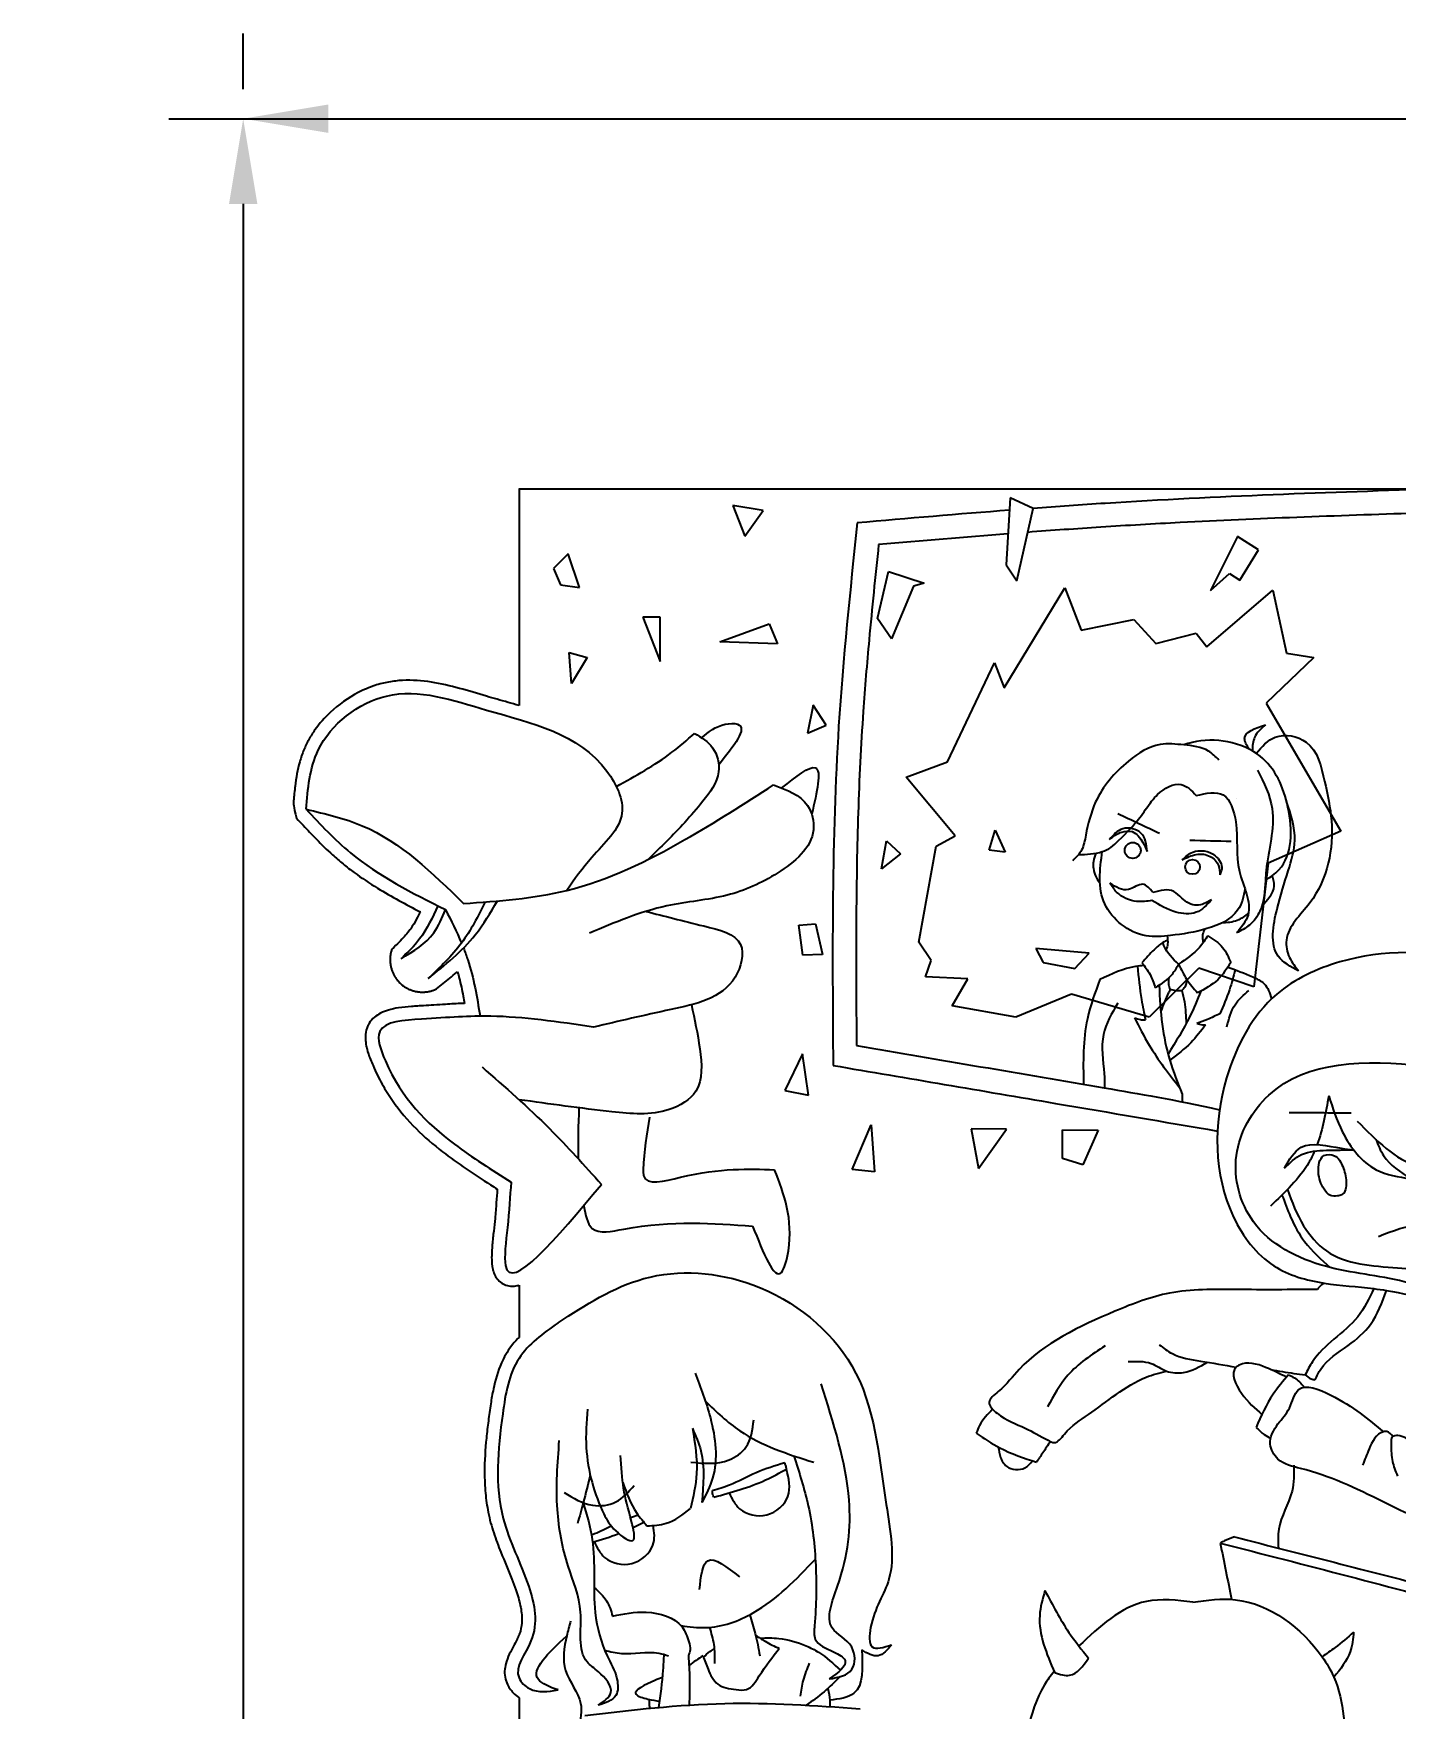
# Model space of a CAD drawing. Header units: inches. Extents: x -573 to 160, y -1 to 711.
# Drawn here: x -0.19 to 2.687, y 5.902 to 9.44 of the extents above; entities that cross this region are included whole.
import ezdxf

# ---------------------------------------------------------------- set-up
doc = ezdxf.new("R2010")
doc.units = ezdxf.units.IN
doc.header["$MEASUREMENT"] = 0
for name, color, linetype in [('CUT', 1, 'Continuous'), ('HarbyDwg', 5, 'Continuous'), ('Messures', 130, 'Continuous')]:
    doc.layers.add(name, color=color, linetype=linetype)
doc.styles.get("Standard").update_dxf_attribs({"font": 'arial.ttf'})
doc.dimstyles.get("Standard").update_dxf_attribs({"dimtxt": 0.18, "dimasz": 0.18, "dimexe": 0.18, "dimexo": 0.0625, "dimgap": 0.09, "dimtad": 0, "dimtih": 1, "dimtoh": 1, "dimdec": 4, "dimzin": 0, "dimdsep": 46, "dimtxsty": 'Standard', "dimcen": 0.09, "dimadec": 0, "dimazin": 0, "dimtfac": 1, "dimtdec": 4, "dimtofl": 0, "dimtmove": 0, "dimatfit": 3, "dimfxl": 1, "dimtolj": 1, "dimtzin": 0, "dimarcsym": 0})

# ---------------------------------------------------------------- blocks, each defined once
blk = doc.blocks.new('*D8')
at = {"layer": 'Defpoints', "color": 0, "transparency": 16777216}
for p in [(0.0336, 9.2598), (0.0336, -0.7402), (0.2533, -0.7402)]:
    blk.add_point(p, dxfattribs=at)
at = {"layer": 'Messures', "color": 0, "lineweight": -2, "transparency": 16777216}
for p, q in [((0.0961, 9.2598), (0.4333, 9.2598)), ((0.2533, 9.0798), (0.2533, 4.4417)), ((0.2533, -0.5602), (0.2533, 4.0779)), ((0.0961, -0.7402), (0.4333, -0.7402))]:
    blk.add_line(p, q, dxfattribs=at)
at = {"layer": 'Messures', "color": 0, "transparency": 16777216}
for points in [[(0.2233, 9.0798), (0.2833, 9.0798), (0.2533, 9.2598)], [(0.2233, -0.5602), (0.2833, -0.5602), (0.2533, -0.7402)]]:
    blk.add_solid(points, dxfattribs=at)
at = {"layer": 'Messures', "color": 0, "transparency": 16777216, "insert": (0.2533, 4.2598), "char_height": 0.18, "attachment_point": 5}
blk.add_mtext('\\A1;10.0000', dxfattribs=at)
blk = doc.blocks.new('*D10')
at = {"layer": 'Defpoints', "color": 0, "transparency": 16777216}
for p in [(0.2533, 9.2598), (13.7533, 9.2598), (13.7533, 9.2598)]:
    blk.add_point(p, dxfattribs=at)
at = {"layer": 'Messures', "color": 0, "lineweight": -2, "transparency": 16777216}
for p, q in [((0.2533, 9.3223), (0.2533, 9.4398)), ((13.7533, 9.3223), (13.7533, 9.4398)), ((0.4333, 9.2598), (6.4786, 9.2598)), ((13.5733, 9.2598), (7.5281, 9.2598))]:
    blk.add_line(p, q, dxfattribs=at)
at = {"layer": 'Messures', "color": 0, "transparency": 16777216}
for points in [[(0.4333, 9.2898), (0.4333, 9.2298), (0.2533, 9.2598)], [(13.5733, 9.2898), (13.5733, 9.2298), (13.7533, 9.2598)]]:
    blk.add_solid(points, dxfattribs=at)
at = {"layer": 'Messures', "color": 0, "transparency": 16777216, "insert": (7.0033, 9.2598), "char_height": 0.18, "attachment_point": 5}
blk.add_mtext('\\A1;13.5000', dxfattribs=at)

msp = doc.modelspace()

# ---------------------------------------------------------------- linework, layer by layer
at = {"layer": 'CUT'}
for points in [[(0.8359, 8.47897), (0.8359, 8.32609), (0.8359, 8.17321), (0.8359, 8.02033)], [(0.8359, 8.47793), (1.48612, 8.47793), (2.13634, 8.47793), (2.78656, 8.47793)], [(0.8359, 6.79621), (0.8359, 6.75942), (0.8359, 6.72262), (0.8359, 6.68582)], [(0.8359, 5.9248), (0.8359, 5.55486), (0.8359, 5.18492), (0.8359, 4.81498)]]:
    msp.add_open_spline(points, degree=3, dxfattribs=at)
for points, knots in [([(0.8359, 8.02033), (0.82819, 8.02259), (0.82048, 8.0248), (0.80517, 8.02915), (0.79756, 8.0313), (0.78243, 8.03562), (0.77494, 8.03779), (0.74857, 8.04558), (0.72946, 8.05142), (0.69065, 8.06195), (0.67095, 8.06664), (0.6308, 8.07291), (0.61032, 8.0745), (0.57991, 8.07288), (0.57022, 8.07179), (0.5508, 8.06824), (0.54106, 8.06575), (0.51946, 8.05863), (0.50766, 8.05364), (0.47479, 8.03668), (0.45471, 8.02248), (0.42512, 7.99467), (0.41432, 7.98241), (0.40025, 7.9626), (0.39592, 7.95575), (0.38807, 7.94162), (0.38456, 7.93431), (0.37808, 7.91852), (0.37521, 7.91), (0.36801, 7.88438), (0.36506, 7.86724), (0.36163, 7.83976), (0.36064, 7.82925), (0.35932, 7.81373), (0.35891, 7.80859), (0.36594, 7.78216)], [1, 1, 1, 1, 3.2755053, 3.2755053, 5.5365475, 5.5365475, 7.7975897, 7.7975897, 13.4504329, 13.4504329, 19.1032761, 19.1032761, 24.7561193, 24.7561193, 27.3720197, 27.3720197, 29.9879201, 29.9879201, 33.292402, 33.292402, 39.5103279, 39.5103279, 43.6742075, 43.6742075, 45.7561473, 45.7561473, 47.8380871, 47.8380871, 50.2259007, 50.2259007, 55.00546, 55.00546, 58.0040302, 58.0040302, 59.5033153, 59.5033153, 59.5033153, 59.5033153]), ([(0.36594, 7.78216), (0.37052, 7.77726), (0.37511, 7.77234), (0.38897, 7.75757), (0.39834, 7.74771), (0.41888, 7.72684), (0.43011, 7.71587), (0.44913, 7.6986), (0.45664, 7.69208), (0.47205, 7.67947), (0.4799, 7.6734), (0.50382, 7.65582), (0.52024, 7.64494), (0.5665, 7.61654), (0.59697, 7.6003), (0.62748, 7.58475)], [59.5033153, 59.5033153, 59.5033153, 59.5033153, 61.5019504, 61.5019504, 65.4992206, 65.4992206, 70.0553382, 70.0553382, 72.9064736, 72.9064736, 75.7576091, 75.7576091, 81.4598801, 81.4598801, 91.5268879, 91.5268879, 91.5268879, 91.5268879]), ([(0.62748, 7.58475), (0.62557, 7.58084), (0.62365, 7.57701), (0.61811, 7.5665), (0.61442, 7.56007), (0.6083, 7.55066), (0.60602, 7.54739), (0.59769, 7.5364), (0.59057, 7.52864), (0.57779, 7.51581), (0.57262, 7.51085), (0.56729, 7.50573)], [91.5268879, 91.5268879, 91.5268879, 91.5268879, 92.8947092, 92.8947092, 95.3837238, 95.3837238, 96.7894988, 96.7894988, 100.3312517, 100.3312517, 102.5291577, 102.5291577, 102.5291577, 102.5291577]), ([(0.66148, 7.42181), (0.66615, 7.42557), (0.67085, 7.42934), (0.68499, 7.44076), (0.69445, 7.44853), (0.70455, 7.4572), (0.70529, 7.45783), (0.70603, 7.45847)], [104.8789173, 104.8789173, 104.8789173, 104.8789173, 106.6567448, 106.6567448, 110.2123999, 110.2123999, 110.4937832, 110.4937832, 110.4937832, 110.4937832]), ([(0.70603, 7.45847), (0.70731, 7.45394), (0.70853, 7.44937), (0.71282, 7.43227), (0.71553, 7.41947), (0.71896, 7.40144), (0.71988, 7.3964), (0.72078, 7.39134)], [110.4937832, 110.4937832, 110.4937832, 110.4937832, 112.0049449, 112.0049449, 116.0870247, 116.0870247, 117.6517328, 117.6517328, 117.6517328, 117.6517328]), ([(0.72078, 7.39134), (0.71926, 7.39127), (0.71774, 7.39121), (0.70456, 7.39062), (0.69268, 7.38995), (0.67245, 7.38873), (0.66438, 7.38823), (0.64897, 7.38727), (0.6417, 7.38681), (0.63012, 7.38612), (0.626, 7.38588), (0.61745, 7.38536), (0.61306, 7.38508), (0.59969, 7.3841), (0.59054, 7.38324), (0.57421, 7.38072), (0.56701, 7.37926), (0.55426, 7.37546), (0.54866, 7.37336), (0.53879, 7.36823), (0.53448, 7.36548), (0.52632, 7.35848), (0.52248, 7.3542), (0.51803, 7.34695), (0.51681, 7.34459), (0.51477, 7.33971), (0.51397, 7.33727), (0.51177, 7.32872), (0.51134, 7.32283), (0.51162, 7.31167), (0.51234, 7.30637), (0.5144, 7.29609), (0.51576, 7.29111), (0.52023, 7.27698), (0.52385, 7.26811), (0.53051, 7.25291), (0.53362, 7.24626), (0.54007, 7.23327), (0.5434, 7.22695), (0.55369, 7.20853), (0.56096, 7.19694), (0.58386, 7.16399), (0.60057, 7.14448), (0.63608, 7.10899), (0.65487, 7.09301), (0.69048, 7.06548), (0.70712, 7.0536), (0.74102, 7.03049), (0.75826, 7.01927), (0.78038, 7.00513), (0.78522, 7.00205), (0.79005, 6.99898)], [117.6517328, 117.6517328, 117.6517328, 117.6517328, 118.1218351, 118.1218351, 121.7231393, 121.7231393, 124.0150698, 124.0150698, 125.9600745, 125.9600745, 127.0121989, 127.0121989, 128.0643234, 128.0643234, 130.1685722, 130.1685722, 131.8432304, 131.8432304, 133.1673586, 133.1673586, 134.2104437, 134.2104437, 135.2535289, 135.2535289, 135.7102362, 135.7102362, 136.1669436, 136.1669436, 137.3265381, 137.3265381, 138.4861326, 138.4861326, 139.6457271, 139.6457271, 141.849521, 141.849521, 143.676865, 143.676865, 145.5042089, 145.5042089, 149.1588969, 149.1588969, 156.4682727, 156.4682727, 163.7776486, 163.7776486, 169.8278486, 169.8278486, 175.8780487, 175.8780487, 177.5718375, 177.5718375, 177.5718375, 177.5718375]), ([(0.79005, 6.99898), (0.78942, 6.98948), (0.78875, 6.97993), (0.78719, 6.95952), (0.78628, 6.94861), (0.78438, 6.92853), (0.78344, 6.91956), (0.7814, 6.90071), (0.78034, 6.89097), (0.77884, 6.87348), (0.77832, 6.86567), (0.77807, 6.85297), (0.77813, 6.84792), (0.77875, 6.83955), (0.77913, 6.83619), (0.78041, 6.82932), (0.7813, 6.82588), (0.78385, 6.81898), (0.78552, 6.81549), (0.79008, 6.8087), (0.79301, 6.8054), (0.80008, 6.79983), (0.8042, 6.79762), (0.81261, 6.79479), (0.81685, 6.79417), (0.82472, 6.79401), (0.82837, 6.79445), (0.83317, 6.79547), (0.83455, 6.79582), (0.8359, 6.79621)], [177.5718375, 177.5718375, 177.5718375, 177.5718375, 180.5919894, 180.5919894, 183.8817308, 183.8817308, 186.3908039, 186.3908039, 188.899877, 188.899877, 190.9932157, 190.9932157, 192.4385722, 192.4385722, 193.4147307, 193.4147307, 194.3908893, 194.3908893, 195.3670478, 195.3670478, 196.3432064, 196.3432064, 197.3193649, 197.3193649, 198.2955235, 198.2955235, 199.271682, 199.271682, 199.6838454, 199.6838454, 199.6838454, 199.6838454]), ([(0.8359, 6.68582), (0.83494, 6.68483), (0.83398, 6.68383), (0.82811, 6.67757), (0.82339, 6.67202), (0.81503, 6.66086), (0.81132, 6.65526), (0.80467, 6.64382), (0.80171, 6.63797), (0.79104, 6.6141), (0.78578, 6.59545), (0.77961, 6.56634), (0.7778, 6.55585), (0.77526, 6.5394), (0.77439, 6.53336), (0.77272, 6.52139), (0.77191, 6.51539), (0.76957, 6.49738), (0.76816, 6.48534), (0.76457, 6.44917), (0.76306, 6.42497), (0.76313, 6.38612), (0.76374, 6.37144), (0.76634, 6.34327), (0.76823, 6.32979), (0.77235, 6.30905), (0.77404, 6.30173), (0.77791, 6.28721), (0.78007, 6.28008), (0.787, 6.259), (0.79225, 6.24539), (0.80552, 6.21259), (0.81371, 6.1937), (0.82393, 6.1674), (0.82671, 6.15989), (0.8331, 6.14119), (0.8364, 6.13014), (0.84091, 6.10883), (0.84212, 6.09857), (0.84185, 6.08075), (0.84084, 6.07304), (0.83784, 6.06216), (0.83674, 6.05893), (0.83412, 6.05254), (0.83249, 6.04912), (0.82872, 6.04176), (0.82659, 6.03786), (0.82143, 6.02837), (0.81833, 6.02265), (0.81252, 6.01028), (0.80978, 6.00363), (0.80666, 5.99142), (0.80579, 5.98636), (0.80538, 5.97554), (0.80585, 5.96978), (0.80797, 5.96134), (0.80884, 5.95868), (0.81163, 5.95191), (0.81375, 5.94812), (0.81846, 5.94121), (0.82106, 5.93806), (0.82755, 5.93128), (0.83158, 5.92783), (0.8359, 5.9248)], [200.6838454, 200.6838454, 200.6838454, 200.6838454, 201.053571, 201.053571, 202.9763505, 202.9763505, 204.6970142, 204.6970142, 206.4176778, 206.4176778, 211.6130651, 211.6130651, 214.5424563, 214.5424563, 216.26089, 216.26089, 217.9793237, 217.9793237, 221.416191, 221.416191, 228.2899257, 228.2899257, 232.4730204, 232.4730204, 236.3399206, 236.3399206, 238.4557061, 238.4557061, 240.5714915, 240.5714915, 244.8030623, 244.8030623, 250.9659118, 250.9659118, 253.4388133, 253.4388133, 257.1204534, 257.1204534, 260.8020935, 260.8020935, 263.8121206, 263.8121206, 265.0928087, 265.0928087, 266.3294327, 266.3294327, 267.5660567, 267.5660567, 269.1881387, 269.1881387, 270.8102206, 270.8102206, 271.8286378, 271.8286378, 272.8470551, 272.8470551, 273.3178245, 273.3178245, 274.0685079, 274.0685079, 274.8191913, 274.8191913, 275.8217224, 275.8217224, 275.8217224, 275.8217224])]:
    msp.add_open_spline(points, degree=3, knots=knots, dxfattribs=at)
msp.add_rational_spline([(0.56729, 7.50573), (0.55802, 7.47885), (0.56521, 7.45133), (0.58644, 7.43242), (0.60768, 7.4135), (0.63583, 7.40952), (0.66148, 7.42181)], [1, 0.888241531484, 0.888241531484, 1, 0.888241531484, 0.888241531484, 1], degree=3, knots=[102.5291577, 102.5291577, 102.5291577, 102.5291577, 103.7040375, 103.7040375, 103.7040375, 104.8789173, 104.8789173, 104.8789173, 104.8789173], dxfattribs=at)
at = {"layer": 'HarbyDwg'}
for p, q in [((1.87325, 8.45883), (1.86469, 8.31768)), ((1.92176, 8.43681), (1.87325, 8.45883)), ((1.352, 8.43202), (1.28724, 8.44256)), ((1.28724, 8.44256), (1.31284, 8.37783)), ((1.31284, 8.37783), (1.352, 8.43202)), ((1.88752, 8.28347), (1.92176, 8.43681)), ((2.35394, 8.37757), (2.29689, 8.2635)), ((2.39816, 8.34905), (2.35394, 8.37757)), ((0.93973, 8.34097), (0.90866, 8.30991)), ((0.96349, 8.26972), (0.93973, 8.34097)), ((1.86469, 8.31768), (1.88752, 8.28347)), ((2.35822, 8.28489), (2.39816, 8.34905)), ((0.90866, 8.30991), (0.92328, 8.2752)), ((1.59295, 8.2045), (1.61675, 8.30335)), ((1.61675, 8.30335), (1.69207, 8.27882)), ((1.69207, 8.27882), (1.66945, 8.27219)), ((2.29689, 8.2635), (2.33682, 8.29915)), ((2.33682, 8.29915), (2.35822, 8.28489)), ((0.92328, 8.2752), (0.96349, 8.26972)), ((1.66945, 8.27219), (1.62287, 8.16122)), ((1.86082, 8.05776), (1.98865, 8.2687)), ((1.98865, 8.2687), (2.02315, 8.17945)), ((2.28904, 8.14442), (2.42842, 8.26405)), ((2.42842, 8.26405), (2.45721, 8.13079)), ((1.09765, 8.20687), (1.134, 8.11316)), ((1.134, 8.20687), (1.09765, 8.20687)), ((1.134, 8.11316), (1.134, 8.20687)), ((1.26013, 8.15503), (1.36405, 8.19266)), ((1.36405, 8.19266), (1.38212, 8.15051)), ((1.62287, 8.16122), (1.59295, 8.2045)), ((2.02315, 8.17945), (2.13475, 8.20176)), ((2.13475, 8.20176), (2.18142, 8.15106)), ((2.18142, 8.15106), (2.26665, 8.17337)), ((2.26665, 8.17337), (2.28904, 8.14442)), ((1.38212, 8.15051), (1.26013, 8.15503)), ((0.94156, 8.1327), (0.97994, 8.12174)), ((0.94704, 8.06693), (0.94156, 8.1327)), ((0.97994, 8.12174), (0.94704, 8.06693)), ((1.7411, 7.90158), (1.84053, 8.11049)), ((1.84053, 8.11049), (1.86082, 8.05776)), ((2.51478, 8.12171), (2.41427, 8.02562)), ((2.45721, 8.13079), (2.51478, 8.12171)), ((1.45742, 8.02104), (1.44537, 7.96233)), ((1.48453, 7.97889), (1.45742, 8.02104)), ((2.41427, 8.02562), (2.57191, 7.75505)), ((1.44537, 7.96233), (1.48453, 7.97889)), ((1.65384, 7.86913), (1.7411, 7.90158)), ((1.75733, 7.7454), (1.65384, 7.86913)), ((2.35226, 7.82349), (2.35226, 7.82349)), ((1.82893, 7.71482), (1.84172, 7.75743)), ((1.84172, 7.75743), (1.86304, 7.71056)), ((2.57191, 7.75505), (2.41861, 7.68744)), ((1.60178, 7.67563), (1.61235, 7.73478)), ((1.61235, 7.73478), (1.64193, 7.70732)), ((1.68022, 7.52027), (1.71675, 7.72309)), ((1.71675, 7.72309), (1.75733, 7.7454)), ((1.86304, 7.71056), (1.82893, 7.71482)), ((1.64193, 7.70732), (1.60178, 7.67563)), ((2.41861, 7.68744), (2.38827, 7.4262)), ((1.42734, 7.55667), (1.46228, 7.55916)), ((1.43564, 7.49338), (1.42734, 7.55667)), ((1.46228, 7.55916), (1.47711, 7.49486)), ((1.7066, 7.48173), (1.68022, 7.52027)), ((1.92754, 7.50729), (1.94296, 7.47775)), ((2.04058, 7.49701), (1.92754, 7.50729)), ((1.47711, 7.49486), (1.43564, 7.49338)), ((1.69443, 7.44725), (1.7066, 7.48173)), ((1.94296, 7.47775), (2.00975, 7.46491)), ((2.00975, 7.46491), (2.04058, 7.49701)), ((2.2716, 7.46586), (2.16722, 7.36206)), ((2.38827, 7.4262), (2.2716, 7.46586)), ((1.78371, 7.44319), (1.69443, 7.44725)), ((1.75124, 7.3864), (1.78371, 7.44319)), ((2.00286, 7.41074), (1.88517, 7.36206)), ((2.16722, 7.36206), (2.00286, 7.41074)), ((1.88517, 7.36206), (1.75124, 7.3864)), ((1.43482, 7.28471), (1.39738, 7.20737)), ((1.4473, 7.19739), (1.43482, 7.28471)), ((1.39738, 7.20737), (1.4473, 7.19739)), ((1.53966, 7.0402), (1.5796, 7.13501)), ((1.5796, 7.13501), (1.58708, 7.03521)), ((1.86554, 7.12542), (1.79078, 7.12605)), ((1.79078, 7.12605), (1.80674, 7.0427)), ((1.80674, 7.0427), (1.86554, 7.12542)), ((1.98374, 7.06372), (1.98402, 7.12444)), ((1.98402, 7.12444), (2.05936, 7.12381)), ((2.05936, 7.12381), (2.02681, 7.05027)), ((1.58708, 7.03521), (1.53966, 7.0402)), ((2.02681, 7.05027), (1.98374, 7.06372))]:
    msp.add_line(p, q, dxfattribs=at)
for centre, radius in [((2.13233, 7.71436), 0.01675), ((2.25861, 7.6795), 0.01564)]:
    msp.add_circle(centre, radius, dxfattribs=at)
for points, knots in [([(2.78362, 8.47793), (2.54699, 8.47018), (2.25945, 8.46077), (1.97255, 8.44062), (1.92176, 8.43681)], [98.0514306, 98.0514306, 98.0514306, 98.0514306, 169.0612976, 184.3420233, 184.3420233, 184.3420233, 184.3420233]), ([(2.73115, 8.42652), (2.64696, 8.42375), (2.56284, 8.42091), (2.39671, 8.41452), (2.31469, 8.41098), (2.17673, 8.40388), (2.12075, 8.40067), (2.01336, 8.39373), (1.96192, 8.39007), (1.91045, 8.38616)], [103.4639535, 103.4639535, 103.4639535, 103.4639535, 128.7362975, 128.7362975, 153.4298244, 153.4298244, 170.3224434, 170.3224434, 185.8530741, 185.8530741, 185.8530741, 185.8530741]), ([(1.55054, 8.40615), (1.53538, 8.26305), (1.49503, 7.88231), (1.49774, 7.49925), (1.49944, 7.26015)], [221.5873563, 221.5873563, 221.5873563, 221.5873563, 264.7287599, 336.376605, 336.376605, 336.376605, 336.376605]), ([(1.59562, 8.3602), (1.58853, 8.29311), (1.58159, 8.22617), (1.57074, 8.10875), (1.56651, 8.05822), (1.56049, 7.97213), (1.55837, 7.93654), (1.55483, 7.86521), (1.5534, 7.8295), (1.54996, 7.72225), (1.5488, 7.65058), (1.54769, 7.48677), (1.54817, 7.39454), (1.54881, 7.30213)], [225.6810078, 225.6810078, 225.6810078, 225.6810078, 245.9256211, 245.9256211, 261.2512487, 261.2512487, 272.0657995, 272.0657995, 282.8803503, 282.8803503, 304.5094518, 304.5094518, 332.2178812, 332.2178812, 332.2178812, 332.2178812]), ([(2.08586, 7.72017), (2.13314, 7.76217), (2.15554, 7.79504), (2.18517, 7.83785), (2.23295, 7.86527), (2.25649, 7.84064), (2.26637, 7.8303)], [16.9656297, 16.9656297, 16.9656297, 16.9656297, 28.0304987, 33.7923196, 42.1238603, 48.1566295, 48.1566295, 48.1566295, 48.1566295]), ([(2.01739, 7.70508), (2.03483, 7.70593), (2.05922, 7.70711), (2.08015, 7.71683), (2.08586, 7.72017)], [0, 0, 0, 0, 7.8602705, 10.9933143, 10.9933143, 10.9933143, 10.9933143]), ([(0.64395, 7.44365), (0.67971, 7.47235), (0.73796, 7.51907), (0.77588, 7.58298), (0.79052, 7.60765)], [20.329579, 20.329579, 20.329579, 20.329579, 33.9274928, 42.476307, 42.476307, 42.476307, 42.476307]), ([(0.66432, 7.59752), (0.65314, 7.573), (0.63391, 7.53084), (0.6006, 7.49889), (0.58667, 7.48553)], [0, 0, 0, 0, 7.9907962, 13.7354209, 13.7354209, 13.7354209, 13.7354209]), ([(0.58667, 7.48553), (0.61279, 7.50128), (0.65519, 7.52686), (0.67359, 7.57201), (0.68066, 7.58935)], [13.7354209, 13.7354209, 13.7354209, 13.7354209, 22.5597476, 28.0602537, 28.0602537, 28.0602537, 28.0602537]), ([(0.76466, 7.60556), (0.74941, 7.57543), (0.71856, 7.51448), (0.66901, 7.46744), (0.64395, 7.44365)], [0, 0, 0, 0, 10.0500664, 20.329579, 20.329579, 20.329579, 20.329579]), ([(0.71857, 7.50828), (0.72187, 7.5), (0.73892, 7.45373), (0.74708, 7.40454), (0.75377, 7.36422)], [8.9298266, 8.9298266, 8.9298266, 8.9298266, 11.6098742, 23.7910407, 23.7910407, 23.7910407, 23.7910407]), ([(2.33306, 7.46805), (2.35058, 7.46164), (2.37666, 7.4521), (2.41465, 7.43359), (2.42215, 7.41306), (2.4255, 7.40062)], [0, 0, 0, 0, 8.7337884, 13.0021499, 18.6362592, 18.6362592, 18.6362592, 18.6362592]), ([(2.21177, 7.42102), (2.21053, 7.41868), (2.20274, 7.4038), (2.19665, 7.38811), (2.19151, 7.37489)], [0.2316767, 0.2316767, 0.2316767, 0.2316767, 1.0243953, 5.2710921, 5.2710921, 5.2710921, 5.2710921]), ([(2.10093, 7.39189), (2.08806, 7.37027), (2.06068, 7.32426), (2.07169, 7.26063), (2.07297, 7.2228), (2.073, 7.21283)], [0, 0, 0, 0, 7.3171322, 15.5690689, 18.5394271, 18.5394271, 18.5394271, 18.5394271]), ([(1.54881, 7.30213), (1.72323, 7.27246), (1.89766, 7.24277), (2.14594, 7.20037), (2.21981, 7.18775), (2.31588, 7.1667)], [340.5393203, 340.5393203, 340.5393203, 340.5393203, 393.6169423, 393.6169423, 416.0973784, 416.0973784, 416.0973784, 416.0973784]), ([(1.49944, 7.26015), (1.65603, 7.23352), (1.92671, 7.18747), (2.19735, 7.14121), (2.31143, 7.12171)], [336.376605, 336.376605, 336.376605, 336.376605, 384.0290468, 418.7470412, 418.7470412, 418.7470412, 418.7470412]), ([(2.51632, 7.07922), (2.51278, 7.07095), (2.49111, 7.02708), (2.45377, 6.9919), (2.42327, 6.96317)], [11.9541938, 11.9541938, 11.9541938, 11.9541938, 14.705685, 26.9649721, 26.9649721, 26.9649721, 26.9649721]), ([(0.97271, 6.96462), (0.9728, 6.96411), (0.976, 6.94546), (0.9847, 6.89923), (1.14117, 6.93481), (1.24562, 6.92707), (1.32942, 6.92085)], [20.6898256, 20.6898256, 20.6898256, 20.6898256, 20.8320788, 25.8420528, 32.5421986, 59.7434968, 59.7434968, 59.7434968, 59.7434968]), ([(1.03102, 6.2872), (1.01929, 6.28142), (1.00558, 6.27453), (0.99124, 6.26922), (0.98911, 6.26846)], [8.6857268, 8.6857268, 8.6857268, 8.6857268, 12.601176, 13.2806138, 13.2806138, 13.2806138, 13.2806138]), ([(0.99443, 6.25447), (1.00064, 6.24219), (1.01598, 6.21182), (1.0769, 6.19807), (1.12501, 6.24034), (1.12209, 6.27416), (1.11931, 6.28856)], [0, 0, 0, 0, 4.0096632, 9.9151632, 15.8062944, 20.0011806, 20.0011806, 20.0011806, 20.0011806]), ([(2.25942, 6.12669), (2.22574, 6.1306), (2.13358, 6.14127), (2.0616, 6.07489), (2.01851, 6.03408)], [0, 0, 0, 0, 9.8355783, 26.9136884, 26.9136884, 26.9136884, 26.9136884]), ([(1.96627, 5.98034), (1.95871, 5.9712), (1.91142, 5.90674), (1.90189, 5.77156), (1.85808, 5.62272), (1.88227, 5.5074), (1.92569, 5.4534), (1.94624, 5.43679)], [34.2936487, 34.2936487, 34.2936487, 34.2936487, 37.8981319, 58.8798782, 72.2767138, 84.4671913, 92.4027626, 92.4027626, 92.4027626, 92.4027626]), ([(1.13854, 5.96775), (1.13365, 5.96573), (1.10894, 5.95532), (1.06381, 5.93387), (1.10912, 5.92115), (1.12501, 5.91858), (1.13251, 5.91736)], [13.3245173, 13.3245173, 13.3245173, 13.3245173, 14.6251582, 19.5769067, 22.3221639, 24.7772279, 24.7772279, 24.7772279, 24.7772279])]:
    msp.add_open_spline(points, degree=3, knots=knots, dxfattribs=at)
for points in [[(1.87169, 8.43299), (1.7646, 8.42465), (1.65757, 8.4154), (1.55054, 8.40615)], [(1.86865, 8.38294), (1.77771, 8.37583), (1.68671, 8.36806), (1.59562, 8.3602)], [(0.68066, 7.58935), (0.69244, 7.56594), (0.70422, 7.54252), (0.71434, 7.51857)], [(2.23662, 7.19964), (2.23672, 7.19415), (2.23681, 7.18867), (2.2369, 7.18318)], [(2.54632, 7.19608), (2.53994, 7.16077), (2.53357, 7.12546), (2.52181, 7.09313)], [(0.96247, 7.1707), (0.96106, 7.13419), (0.95964, 7.09768), (0.96121, 7.06289)], [(1.08778, 6.31039), (1.08234, 6.30861), (1.07693, 6.30677), (1.07155, 6.30482)], [(0.99137, 6.25359), (1.01003, 6.2589), (1.02853, 6.26461), (1.04655, 6.27145)], [(1.07671, 6.28433), (1.08432, 6.28798), (1.09181, 6.29188), (1.09926, 6.29589)], [(2.31719, 6.25149), (2.32506, 6.21179), (2.33293, 6.17209), (2.34122, 6.13248)]]:
    msp.add_open_spline(points, degree=3, dxfattribs=at)
for points in [[(0.38642, 7.80127), (0.41182, 7.92614), (0.5558, 8.04042), (0.76753, 8.01079), (1.02161, 7.88169), (1.05337, 7.7928), (0.98985, 7.69968), (0.93692, 7.62984)], [(1.04151, 7.84939), (1.15888, 7.92156), (1.20666, 7.96136)], [(1.20666, 7.96136), (1.24488, 7.93111), (1.25763, 7.88017), (1.22418, 7.81808), (1.18595, 7.7735), (1.10874, 7.69542)], [(1.2216, 7.95211), (1.27148, 7.98094), (1.29761, 7.98094), (1.25788, 7.89519)], [(2.37795, 7.92828), (2.36861, 7.95099), (2.41268, 7.97949)], [(2.41268, 7.97949), (2.38987, 7.95306), (2.38471, 7.92458)], [(2.39311, 7.91931), (2.4335, 7.95355), (2.49896, 7.94301), (2.53751, 7.86044), (2.55209, 7.77705), (2.50633, 7.60352), (2.45701, 7.52491), (2.46354, 7.48828), (2.48279, 7.45981)], [(2.31441, 7.90504), (2.29236, 7.92432), (2.24012, 7.93714), (2.19046, 7.93802), (2.12337, 7.90285), (2.05398, 7.81667), (2.03313, 7.74641), (2.02418, 7.7151), (2.00559, 7.69236)], [(2.41272, 7.65084), (2.44111, 7.67341), (2.46025, 7.80524), (2.40131, 7.91328), (2.25771, 7.94242), (2.24012, 7.93714)], [(1.39098, 7.84621), (1.46197, 7.88881), (1.45421, 7.79089)], [(2.396, 7.88397), (2.4269, 7.80257), (2.41428, 7.67196), (2.41272, 7.65084), (2.40099, 7.58621), (2.37888, 7.55671), (2.35164, 7.54005)], [(0.71884, 7.60233), (0.93692, 7.62984), (1.18644, 7.73712), (1.37383, 7.85266)], [(1.37383, 7.85266), (1.44563, 7.80889), (1.45789, 7.75813), (1.38258, 7.6671), (1.27575, 7.61984), (1.14791, 7.59708), (0.98504, 7.53931)], [(2.26637, 7.8303), (2.32318, 7.83155), (2.34981, 7.77469), (2.35763, 7.67003), (2.37584, 7.57784), (2.35164, 7.54005)], [(0.38642, 7.80127), (0.50469, 7.76643), (0.71884, 7.60233)], [(0.38642, 7.80127), (0.47972, 7.70939), (0.68066, 7.58935)], [(2.10065, 7.7924), (2.18912, 7.75056)], [(2.48279, 7.45981), (2.43964, 7.4911), (2.43724, 7.59109), (2.46082, 7.67146), (2.47454, 7.73585), (2.45736, 7.81756)], [(2.16291, 7.71229), (2.14958, 7.75096), (2.11154, 7.76006), (2.08326, 7.73764)], [(2.08326, 7.73764), (2.10901, 7.75319), (2.13081, 7.75396), (2.15363, 7.73114), (2.16291, 7.71229)], [(2.23689, 7.69457), (2.25908, 7.71059), (2.30635, 7.7032), (2.32032, 7.67485), (2.31621, 7.66294)], [(2.25279, 7.73594), (2.34055, 7.73379)], [(2.05409, 7.70848), (2.04929, 7.69126), (2.05356, 7.66091), (2.06322, 7.64449)], [(2.37008, 7.63373), (2.35395, 7.58795), (2.28909, 7.54912), (2.21191, 7.53456), (2.16045, 7.53403), (2.07318, 7.60144), (2.06796, 7.71215)], [(2.23689, 7.69457), (2.26646, 7.70572), (2.29612, 7.70163), (2.3135, 7.68246), (2.31621, 7.66294)], [(2.173, 7.60854), (2.14127, 7.60652), (2.09828, 7.62636), (2.08406, 7.64537)], [(2.17492, 7.62532), (2.15356, 7.64284), (2.12361, 7.63173), (2.08406, 7.64537)], [(2.42692, 7.6609), (2.4302, 7.63885), (2.4046, 7.59547)], [(2.29853, 7.60986), (2.26636, 7.5836), (2.22368, 7.58404), (2.173, 7.60854)], [(2.29853, 7.60986), (2.26728, 7.59846), (2.23585, 7.61357), (2.21896, 7.62777), (2.17492, 7.62532)], [(1.10445, 7.58562), (1.22664, 7.55472), (1.30397, 7.51535), (1.2923, 7.4468), (1.15661, 7.37826), (0.99349, 7.34117)], [(2.37699, 7.58233), (2.35325, 7.56655), (2.31997, 7.56082)], [(2.28391, 7.54762), (2.27998, 7.53546), (2.28071, 7.52094)], [(2.20612, 7.52493), (2.19622, 7.5198), (2.17757, 7.50471), (2.15172, 7.47699)], [(2.22906, 7.47403), (2.19904, 7.51184), (2.19622, 7.5198)], [(2.20497, 7.5338), (2.20606, 7.51666), (2.20282, 7.50423)], [(2.29117, 7.53427), (2.27325, 7.50953), (2.22906, 7.47403)], [(2.29117, 7.53427), (2.32218, 7.50928), (2.33933, 7.47781)], [(2.76527, 6.76394), (2.66849, 6.78498), (2.64149, 6.78887), (2.53673, 6.80043), (2.43043, 6.837), (2.34549, 6.93968), (2.33067, 7.23389), (2.43649, 7.41058), (2.57006, 7.47886), (2.85238, 7.48492), (3.03452, 7.41362), (3.15746, 7.26949), (3.18175, 7.02067), (3.10282, 6.83557), (2.90837, 6.78737), (2.76527, 6.76394)], [(2.15618, 7.47124), (2.13835, 7.46915), (2.06309, 7.4419)], [(2.14219, 7.46972), (2.15079, 7.39916), (2.15913, 7.35627)], [(2.15172, 7.47699), (2.16887, 7.45228), (2.17988, 7.42426)], [(2.22906, 7.47403), (2.21541, 7.45259), (2.17988, 7.42426)], [(2.22906, 7.47403), (2.24615, 7.44232), (2.26908, 7.41324)], [(2.33933, 7.47781), (2.31173, 7.44115), (2.26908, 7.41324)], [(2.06309, 7.4419), (2.03649, 7.35885), (2.02834, 7.22045)], [(2.18814, 7.42963), (2.19447, 7.34717), (2.21064, 7.27122), (2.23662, 7.19964)], [(2.20852, 7.44523), (2.20804, 7.43128), (2.21086, 7.42126)], [(2.24643, 7.4419), (2.24237, 7.42568), (2.23625, 7.41856)], [(2.34887, 7.46223), (2.33667, 7.42017), (2.31653, 7.36952)], [(2.2763, 7.41712), (2.25265, 7.36322), (2.20701, 7.28396)], [(2.21086, 7.42126), (2.22287, 7.41866), (2.23625, 7.41856)], [(2.23625, 7.41856), (2.2414, 7.39459), (2.24522, 7.3487)], [(2.3311, 7.34172), (2.34835, 7.38827), (2.37767, 7.41844)], [(0.99349, 7.34117), (0.7764, 7.36415), (0.63001, 7.35806), (0.54173, 7.33159), (0.55357, 7.27004), (0.69957, 7.09393), (0.81909, 7.01372)], [(1.20001, 7.38828), (1.21783, 7.29503), (1.20917, 7.20559), (1.15337, 7.16713), (1.03214, 7.16232), (0.8359, 7.18782)], [(2.13602, 7.3609), (2.14842, 7.35707), (2.15913, 7.35627)], [(2.13602, 7.3609), (2.16699, 7.30327), (2.23111, 7.21363)], [(2.31653, 7.36952), (2.29028, 7.35734), (2.26791, 7.34896)], [(2.28627, 7.34614), (2.25502, 7.30829), (2.21064, 7.27122)], [(2.26791, 7.34896), (2.27939, 7.34631), (2.28627, 7.34614)], [(0.75776, 7.25704), (0.90033, 7.12673), (1.0099, 7.00903)], [(2.77764, 6.78038), (2.88003, 6.79482), (2.92762, 6.80254), (3.03309, 6.95167), (2.98293, 7.16895), (2.74535, 7.25894), (2.41957, 7.19724), (2.3514, 7.06996), (2.38741, 6.92982), (2.53918, 6.83596), (2.70581, 6.80316), (2.77764, 6.78038)], [(2.54632, 7.19608), (2.57549, 7.11951), (2.64675, 7.03996), (2.71864, 7.02094)], [(1.11169, 7.15106), (1.09844, 7.03999), (1.09913, 7.02749), (1.17688, 7.02403), (1.37587, 7.03983)], [(2.46288, 7.16103), (2.59354, 7.16008)], [(2.60658, 7.14282), (2.73566, 7.04707), (2.8298, 7.03974)], [(2.45267, 7.04305), (2.48813, 7.08724), (2.57266, 7.08529), (2.59903, 7.08171)], [(2.45267, 7.04305), (2.48894, 7.07177), (2.54158, 7.08101), (2.59903, 7.08171)], [(2.64579, 7.10398), (2.6623, 7.06968), (2.71864, 7.02094)], [(2.5648, 6.98467), (2.57375, 6.98685), (2.58316, 7.01416), (2.57578, 7.04669), (2.55838, 7.06955), (2.5363, 7.0697), (2.5246, 7.03491), (2.53652, 6.99913), (2.54975, 6.98568), (2.5648, 6.98467)], [(0.81909, 7.01372), (0.81141, 6.91787), (0.80739, 6.83744), (1.0099, 7.00903)], [(1.32942, 6.92085), (1.39039, 6.82316), (1.4049, 6.86862), (1.37587, 7.03983)], [(2.44759, 6.98638), (2.46579, 6.94003), (2.49529, 6.88808), (2.54953, 6.83325)], [(2.45904, 6.99786), (2.49318, 6.92177), (2.54165, 6.86842), (2.69182, 6.83259), (2.82523, 6.83192), (2.99752, 6.92775)], [(2.65181, 6.89919), (2.74126, 6.92358), (2.81139, 6.9124)], [(0.91828, 6.71648), (1.09935, 6.80987), (1.33007, 6.79674), (1.53889, 6.62601), (1.61176, 6.33272), (1.61727, 6.17525), (1.5787, 6.07284), (1.58201, 6.0321), (1.62278, 6.0365)], [(2.53673, 6.80043), (2.52657, 6.79281), (2.52234, 6.78689)], [(2.52234, 6.78689), (2.35079, 6.7868), (2.21022, 6.77929), (2.09485, 6.74115), (1.89262, 6.61823), (1.84824, 6.57131), (1.82901, 6.54864), (1.84577, 6.52548), (1.90498, 6.49414), (1.95336, 6.46847), (1.9665, 6.4637), (1.988, 6.48161), (2.03876, 6.5228), (2.1606, 6.6016), (2.20361, 6.61474)], [(2.90837, 6.78737), (2.97156, 6.75361), (3.02956, 6.67507), (3.00166, 6.56456), (2.84538, 6.3422), (2.79673, 6.30502), (2.66267, 6.33766), (2.48672, 6.4089), (2.4391, 6.42864), (2.42283, 6.46057), (2.4391, 6.50295), (2.46349, 6.53662), (2.48265, 6.57551), (2.5506, 6.5639), (2.66171, 6.48633)], [(2.64149, 6.78887), (2.6077, 6.7294), (2.55728, 6.68202), (2.5119, 6.63414), (2.49661, 6.60678)], [(2.51786, 6.5962), (2.52967, 6.61894), (2.58739, 6.66877), (2.63463, 6.71336), (2.66849, 6.78498)], [(0.91828, 6.71648), (0.8359, 6.64149), (0.80142, 6.52449), (0.80259, 6.30335), (0.85645, 6.15944), (0.86111, 6.04457), (0.8359, 5.96651), (0.85824, 5.94391), (0.91832, 5.94108)], [(2.07407, 6.66778), (1.99527, 6.60571), (1.95253, 6.53907)], [(2.18838, 6.67027), (2.21597, 6.65153), (2.27533, 6.63592), (2.35084, 6.6229)], [(2.12242, 6.63458), (2.17109, 6.63071), (2.20361, 6.61474), (2.23956, 6.61176), (2.2902, 6.63348)], [(2.45716, 6.60157), (2.41305, 6.62256), (2.35734, 6.6273), (2.35084, 6.6229), (2.36208, 6.56806), (2.40534, 6.5233)], [(2.42416, 6.61785), (2.47296, 6.60986), (2.49661, 6.60678)], [(1.2077, 6.61058), (1.24009, 6.51588), (1.24495, 6.38881), (1.22209, 6.33706)], [(1.49108, 5.96436), (1.53928, 5.98508), (1.5387, 6.03148), (1.49743, 6.07215), (1.50889, 6.16037), (1.53316, 6.34173), (1.47383, 6.58765)], [(2.46164, 6.60676), (2.42885, 6.56569), (2.3929, 6.49579)], [(2.46164, 6.60676), (2.48456, 6.59215), (2.49429, 6.58053)], [(2.49661, 6.60678), (2.50911, 6.59839), (2.51786, 6.5962)], [(1.22958, 6.55096), (1.30246, 6.48837), (1.45851, 6.422)], [(0.9803, 6.53424), (0.97802, 6.4531), (1.0152, 6.31283), (1.04024, 6.27719), (1.07667, 6.25671), (1.07361, 6.29693), (1.05681, 6.36709), (1.0502, 6.43666)], [(1.19916, 6.42222), (1.27976, 6.42695), (1.3153, 6.45395), (1.33165, 6.51149)], [(1.8363, 6.53407), (1.80874, 6.49976), (1.80192, 6.4834)], [(1.20229, 6.49385), (1.21109, 6.39861), (1.19809, 6.32413)], [(1.20229, 6.49385), (1.21989, 6.44623), (1.22209, 6.33706)], [(1.80192, 6.4834), (1.85148, 6.45264), (1.92876, 6.42219)], [(2.3929, 6.49579), (2.41028, 6.48038), (2.4238, 6.4726)], [(2.68141, 6.47625), (2.6694, 6.48681), (2.66171, 6.48633), (2.63164, 6.45029), (2.61786, 6.41584)], [(2.7719, 6.4279), (2.7224, 6.46444), (2.69233, 6.47843), (2.68141, 6.47625), (2.67807, 6.46003), (2.68092, 6.42402), (2.69147, 6.39302)], [(1.00292, 5.90888), (1.03016, 5.93546), (1.00357, 5.97954), (0.97957, 6.00028), (0.96594, 6.10529), (0.93969, 6.20266), (0.91704, 6.32252), (0.92106, 6.46821)], [(1.84834, 6.4543), (1.85317, 6.43234), (1.86615, 6.41317), (1.90451, 6.41035), (1.92048, 6.42497)], [(1.9582, 6.46599), (1.9423, 6.44192), (1.92876, 6.42219)], [(1.3973, 6.42085), (1.33698, 6.39983), (1.28063, 6.37365), (1.24447, 6.36209)], [(1.24721, 6.34831), (1.35658, 6.38467), (1.40089, 6.40772)], [(1.2796, 6.3573), (1.30195, 6.32401), (1.35962, 6.31127), (1.40393, 6.35009), (1.40089, 6.40772)], [(1.40089, 6.40772), (1.39949, 6.4149), (1.3973, 6.42085)], [(1.41614, 6.43573), (1.44687, 6.33003), (1.46263, 6.20402), (1.46028, 6.07693), (1.46179, 6.04841), (1.50052, 6.02167), (1.52459, 6.00343), (1.49108, 5.96436)], [(2.4726, 6.4161), (2.46877, 6.36116), (2.44065, 6.28068), (2.4399, 6.24081)], [(0.93119, 6.35834), (0.99124, 6.33124), (1.04032, 6.33834), (1.07906, 6.37318)], [(0.98632, 6.39584), (0.97173, 6.33648), (0.95947, 6.29266)], [(1.05503, 6.3794), (1.08479, 6.31466), (1.10625, 6.28772)], [(0.97173, 6.33648), (0.99061, 6.25924), (0.9969, 6.10475), (1.02206, 6.0134), (1.04274, 5.96462), (1.04054, 5.92962), (1.00292, 5.90888)], [(1.24721, 6.34831), (1.24533, 6.35378), (1.24447, 6.36209)], [(1.10625, 6.28772), (1.14668, 6.29321), (1.19809, 6.32413)], [(2.34701, 6.26448), (2.32622, 6.256), (2.31719, 6.25149)], [(2.34701, 6.26448), (2.79622, 6.14966), (3.28658, 6.02284)], [(2.31719, 6.25149), (2.85798, 6.1093), (3.26836, 5.99395)], [(1.17825, 6.07704), (1.2302, 6.07289), (1.33051, 6.104), (1.46191, 6.21742)], [(1.21717, 6.15306), (1.23451, 6.21401), (1.30167, 6.1799)], [(0.99434, 6.15772), (1.0208, 6.12946), (1.03356, 6.09732)], [(1.94681, 6.15095), (1.9358, 6.09838), (1.96743, 5.97763)], [(1.94681, 6.15095), (1.99758, 6.06281), (2.03899, 6.00806)], [(2.25942, 6.12669), (2.34954, 6.13174), (2.53234, 6.01135), (2.55717, 5.96811), (2.57779, 5.88591), (2.5567, 5.62843)], [(0.94497, 6.08649), (0.93659, 6.05521), (0.93435, 5.98203), (0.96611, 5.91319), (0.96213, 5.86026), (0.94357, 5.81842), (0.92285, 5.81583), (0.91163, 5.83136)], [(1.03356, 6.09732), (1.10477, 6.10538), (1.18047, 6.07426), (1.19451, 6.04315), (1.19755, 6.02576), (1.19369, 6.0134)], [(1.32307, 6.09991), (1.33491, 6.0601), (1.3445, 6.0134)], [(0.91832, 5.94108), (0.87677, 5.96304), (0.93659, 6.05521)], [(1.23807, 6.07331), (1.24718, 6.03703), (1.24883, 5.99677)], [(1.33566, 6.05712), (1.35572, 6.04393), (1.38566, 6.02897)], [(1.34511, 6.05065), (1.38457, 6.05013), (1.44226, 6.03444), (1.46873, 6.02071), (1.51494, 5.98298)], [(2.59883, 6.0634), (2.55958, 6.03057), (2.53234, 6.01135)], [(2.59883, 6.0634), (2.59162, 6.02176), (2.55717, 5.96811)], [(1.01686, 6.02513), (1.05233, 6.01843), (1.13144, 6.01882), (1.15179, 6.0134)], [(1.14179, 6.01639), (1.13985, 5.98301), (1.13072, 5.90421)], [(1.22463, 6.0134), (1.23521, 5.98518), (1.25603, 5.95343), (1.29437, 5.94212), (1.31665, 5.94212), (1.3433, 5.97094), (1.38566, 6.02897)], [(1.22569, 6.0104), (1.2393, 6.02239), (1.24821, 6.02797)], [(1.55982, 6.02573), (1.54304, 5.93404), (1.49231, 5.9193)], [(1.62278, 6.0365), (1.59458, 6.0134), (1.55982, 6.02573)], [(1.19369, 6.0134), (1.19618, 5.96535), (1.19539, 5.90929)], [(1.22463, 6.0134), (1.20999, 6.00369), (1.19501, 5.99293)], [(1.44897, 5.99767), (1.43616, 5.96183), (1.42957, 5.92781)], [(1.96743, 5.97763), (1.99908, 5.97234), (2.03899, 6.00806)], [(1.51444, 5.96938), (1.48023, 5.93727), (1.44284, 5.90891)], [(1.48817, 5.94421), (1.49231, 5.9193), (1.4922, 5.90595)], [(0.97507, 5.88729), (1.27073, 5.91264), (1.55646, 5.90162)], [(1.11066, 5.92137), (1.11116, 5.90933), (1.11129, 5.90238)]]:
    msp.add_spline(points, degree=3, dxfattribs=at)

# ---------------------------------------------------------------- dimensions: what is measured, and where the dimension line sits
at = {"layer": 'Messures'}
dim = msp.add_linear_dim(base=(13.75333, 9.25976), p1=(0.25333, 9.25976), p2=(13.75333, 9.25976), dimstyle='Standard', dxfattribs=at)
dim.commit()
dim.dimension.update_dxf_attribs({"geometry": '*D10', "text_midpoint": (7.00333, 9.25976)})
dim = msp.add_linear_dim(base=(0.25333, -0.74024), p1=(0.03355, 9.25976), p2=(0.03355, -0.74024), angle=90, dimstyle='Standard', dxfattribs=at)
dim.commit()
dim.dimension.update_dxf_attribs({"geometry": '*D8', "text_midpoint": (0.25333, 4.25976)})

doc.saveas('drawing.dxf')
